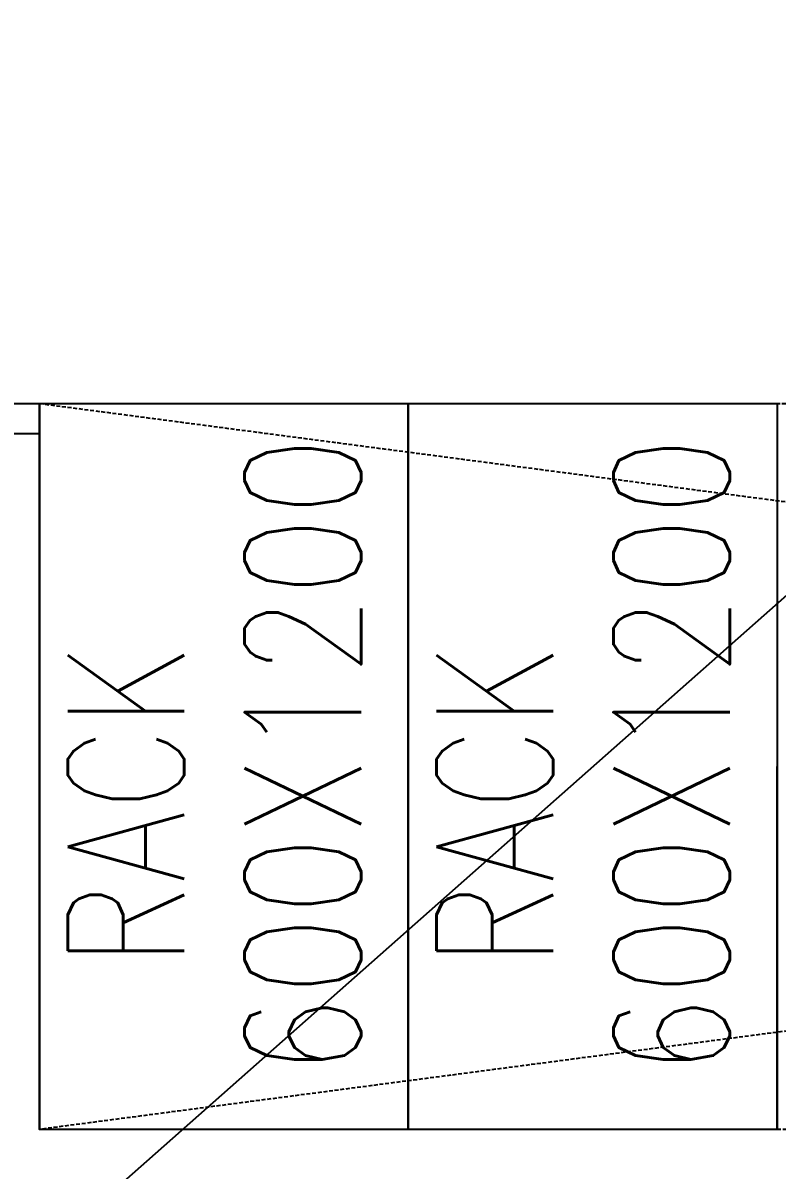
# Model space of a CAD drawing. Extents: x 225000 to 2157367, y 208400 to 840900.
# Drawn here: x 500698 to 501946, y 412935 to 414831 of the extents above; entities that cross this region are included whole.
import ezdxf
from ezdxf.enums import TextEntityAlignment as Align

# ---------------------------------------------------------------- set-up
doc = ezdxf.new("R2010")
doc.units = 0
doc.header["$LTSCALE"] = 10
doc.linetypes.add('XFDP20-DC-PH1$0$HIDDEN2', pattern=[0.1875, 0.125, -0.0625])
for name, color, linetype in [('XFDP20-DC-PH1$0$A-Door (PH2)', 15, 'XFDP20-DC-PH1$0$HIDDEN2'), ('XFDP20-DC-PH1$0$A-EQ (PH2)', 15, 'XFDP20-DC-PH1$0$HIDDEN2'), ('XFM2Q20-DC$0$RACK-DC1-600X1200', 6, 'Continuous')]:
    doc.layers.add(name, color=color, linetype=linetype)
doc.styles.add('XFDP20-DC-PH1$0$AA-TXT', font='isocp.shx', dxfattribs={"width": 0.8, "bigfont": 'china.shx'})
doc.styles.add('XFM2Q20-DC$0$XOL30-HVAC-EQ-L194205$0$Standard', font='txt.shx', dxfattribs={"width": 0.8, "bigfont": 'chineset.shx'})

# ---------------------------------------------------------------- blocks, each defined once
blk = doc.blocks.new('Data Center Layout_L20')
blk.add_line((511825.59, 222602.31), (498925.59, 211202.31))
blk = doc.blocks.new('XFDP20-DC-PH1$0$Door-60+60x000')
at = {"ltscale": 1000}
blk.add_lwpolyline([(0, 2.5), (5, 2.5), (5, -2.5), (0, -2.5)], close=True, dxfattribs=at)
at = {"color": 9, "style": 'XFDP20-DC-PH1$0$AA-TXT', "width": 0.45}
blk.add_attdef('120X240', text='', height=10, dxfattribs=at).set_placement((65, 20.29), align=Align.MIDDLE_CENTER)
blk = doc.blocks.new('XFDP20-DC-PH1')
at = {"layer": 'XFDP20-DC-PH1$0$A-EQ (PH2)', "ltscale": 5}
for p, q in [((509845.6, 214202.3), (500725.6, 213002.3)), ((500725.6, 214202.3), (509845.6, 213002.3))]:
    blk.add_line(p, q, dxfattribs=at)
blk.add_lwpolyline([(509845.6, 213002.3), (500725.6, 213002.3), (500725.6, 214202.3), (509845.6, 214202.3)], close=True, dxfattribs=at)
at = {"layer": 'XFDP20-DC-PH1$0$A-Door (PH2)', "xscale": 10, "yscale": 10, "zscale": 10, "rotation": 90}
blk.add_blockref('XFDP20-DC-PH1$0$Door-60+60x000', (500700.6, 214152.3), dxfattribs=at)
blk = doc.blocks.new('XFM2Q20-DC')
at = {"layer": 'XFM2Q20-DC$0$RACK-DC1-600X1200'}
for p, q in [((500725.6, 214202.3), (500725.6, 213002.3)), ((500725.6, 214202.3), (501335.6, 214202.3)), ((501335.6, 214202.3), (501335.6, 213002.3)), ((501335.6, 214202.3), (501945.6, 214202.3)), ((501945.6, 214202.3), (501945.6, 213002.3)), ((500725.6, 213002.3), (500725.6, 213602.3)), ((501335.6, 213002.3), (501335.6, 213602.3)), ((501945.6, 213002.3), (501945.6, 213602.3))]:
    blk.add_line(p, q, dxfattribs=at)
for points in [[(501335.6, 213002.3), (500725.6, 213002.3), (500725.6, 214202.3), (501335.6, 214202.3)], [(501945.6, 213002.3), (501335.6, 213002.3), (501335.6, 214202.3), (501945.6, 214202.3)]]:
    blk.add_lwpolyline(points, close=True, dxfattribs=at)
at = {"color": 53, "style": 'XFM2Q20-DC$0$XOL30-HVAC-EQ-L194205$0$Standard', "width": 0.8}
for s, p in [('600X1200', (501257.4, 213091.2, 0)), ('600X1200', (501867.4, 213091.2, 0)), ('RACK', (500965, 213271.2, 0)), ('RACK', (501575, 213271.2, 0))]:
    blk.add_text(s, height=192.55, rotation=90, dxfattribs=at).set_placement(p)

msp = doc.modelspace()

# ---------------------------------------------------------------- block references
for name in ['Data Center Layout_L20', 'XFDP20-DC-PH1', 'XFM2Q20-DC']:
    msp.add_blockref(name, (0, 200000))

doc.saveas('drawing.dxf')
